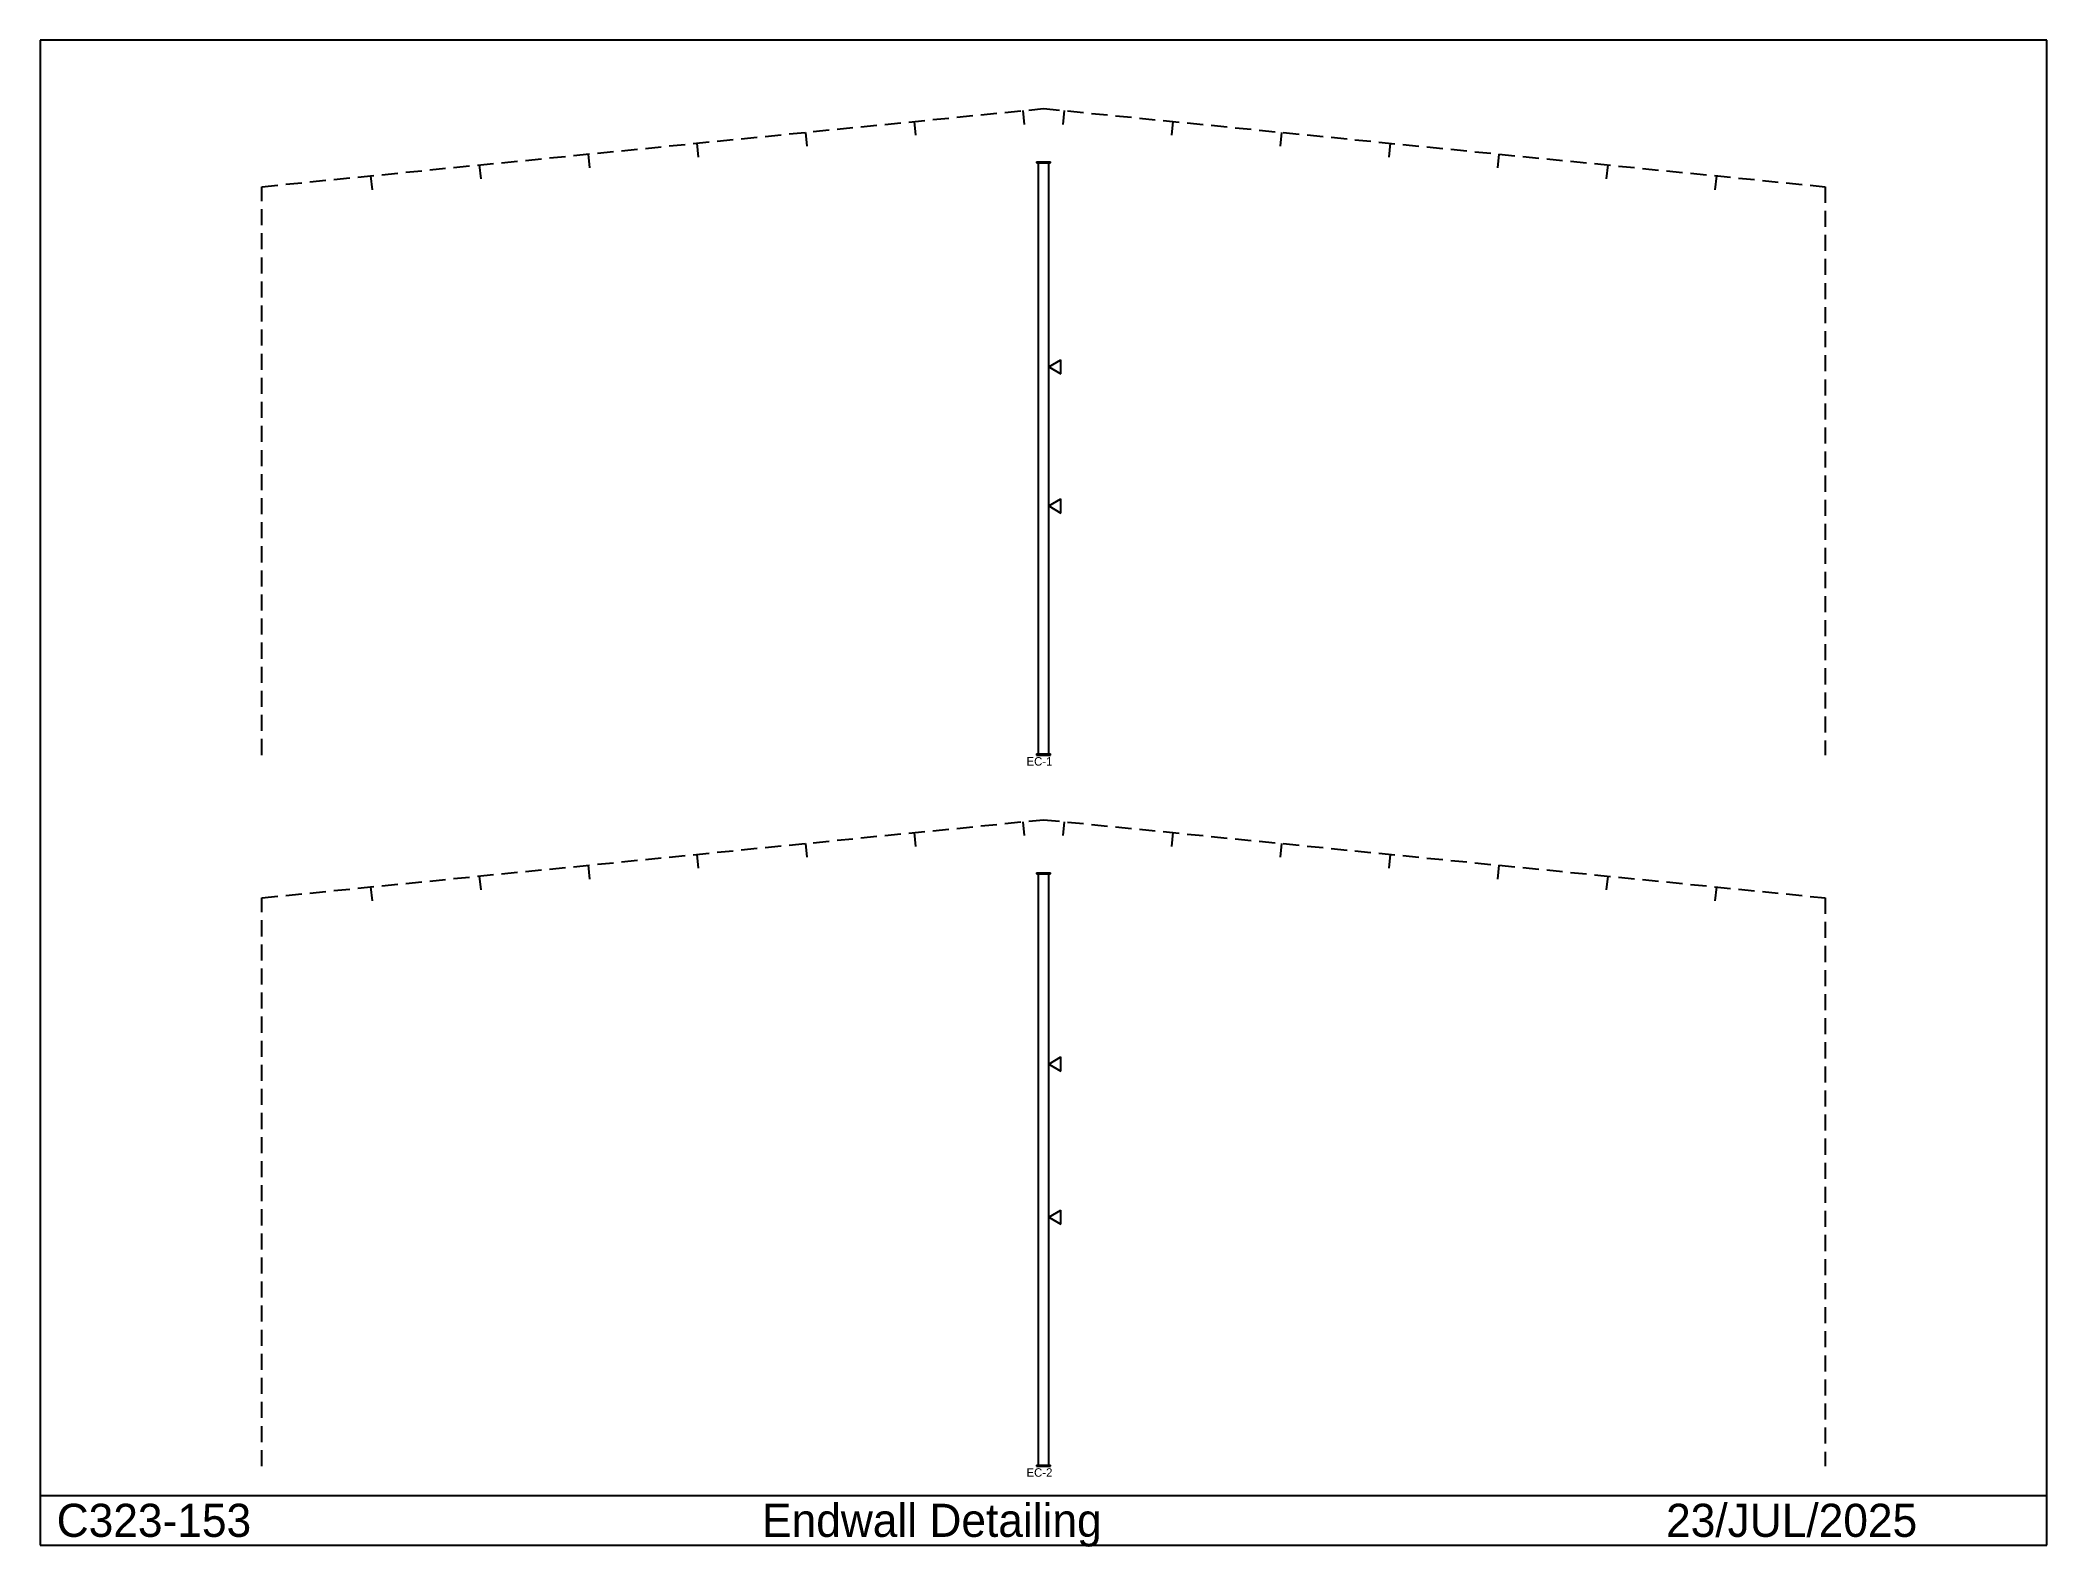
# Model space of a CAD drawing. Extents: x -3189 to 25659, y -1160 to 20500.
import ezdxf

# ---------------------------------------------------------------- set-up
doc = ezdxf.new("R2010")
doc.units = 0
doc.linetypes.add('CONTIN', pattern=[0])
doc.linetypes.add('DASHED', pattern=[346.17, 230.78, -115.39])
doc.layers.get('0').update_dxf_attribs({"linetype": 'CONTIN'})
for name, color, linetype in [('1', 7, 'CONTIN'), ('16', 7, 'CONTIN'), ('3', 7, 'CONTIN'), ('5', 5, 'DASHED'), ('8', 5, 'DASHED'), ('9', 7, 'CONTIN')]:
    doc.layers.add(name, color=color, linetype=linetype)

msp = doc.modelspace()

# ---------------------------------------------------------------- linework, layer by layer
for p, q in [((25658.75, 20499.787), (-3188.75, 20499.787)), ((-3188.75, 20499.787), (-3188.75, -1135.838)), ((25658.75, -1135.838), (25658.75, 20499.787)), ((-3188.75, -421.862), (25658.75, -421.862)), ((-3188.75, -1135.838), (25658.75, -1135.838))]:
    msp.add_line(p, q)
at = {"layer": '1'}
for p, q in [((11135, 18752.551), (11335, 18752.551)), ((11135, 18752.551), (11135, 18736.551)), ((11185, 18732.551), (11185, 18756.551)), ((11285, 18732.551), (11285, 18756.551)), ((11335, 18736.551), (11335, 18752.551)), ((11235, 18736.551), (11160, 18736.551)), ((11160, 18736.551), (11160, 10238.85)), ((11310, 18736.551), (11235, 18736.551)), ((11310, 10238.85), (11310, 18736.551)), ((11160, 10238.85), (11310, 10238.85)), ((11235, 10238.85), (11235, 10238.85)), ((11135, 8529.7), (11335, 8529.7)), ((11135, 8529.7), (11135, 8513.7)), ((11235, 8513.7), (11160, 8513.7)), ((11160, 8513.7), (11160, 16)), ((11185, 8509.7), (11185, 8533.701)), ((11310, 8513.7), (11235, 8513.7)), ((11285, 8509.7), (11285, 8533.701)), ((11310, 16), (11310, 8513.7)), ((11335, 8513.7), (11335, 8529.7)), ((11160, 16), (11310, 16)), ((11235, 16), (11235, 16))]:
    msp.add_line(p, q, dxfattribs=at)
at = {"layer": '3'}
for p, q in [((11310, 15802.851), (11485.905, 15904.573)), ((11486.018, 15701.32), (11485.905, 15904.573)), ((11310, 15802.851), (11486.018, 15701.32)), ((11310, 13802.851), (11485.905, 13904.574)), ((11486.018, 13701.32), (11485.905, 13904.574)), ((11310, 13802.851), (11486.018, 13701.32)), ((11310, 5780), (11485.905, 5881.723)), ((11310, 5780), (11486.018, 5678.47)), ((11486.018, 5678.47), (11485.905, 5881.723)), ((11310, 3580), (11485.905, 3681.723)), ((11310, 3580), (11486.018, 3478.47)), ((11486.018, 3478.47), (11485.905, 3681.723))]:
    msp.add_line(p, q, dxfattribs=at)
at = {"layer": '5'}
for p, q in [((9374.146, 19330.266), (9394.048, 19131.256)), ((10936.454, 19486.496), (10956.355, 19287.488)), ((11533.512, 19486.5), (11513.61, 19287.492)), ((13095.819, 19330.268), (13075.918, 19131.262)), ((7811.739, 19174.023), (7831.641, 18975.018)), ((14658.228, 19174.027), (14638.326, 18975.021)), ((4687.023, 18861.553), (4706.924, 18662.545)), ((6249.431, 19017.793), (6269.332, 18818.785)), ((16220.535, 19017.797), (16200.634, 18818.789)), ((17782.941, 18861.555), (17763.041, 18662.549)), ((1562.308, 18549.082), (1582.209, 18350.074)), ((3124.715, 18705.322), (3144.616, 18506.314)), ((19345.25, 18705.326), (19325.35, 18506.318)), ((20907.656, 18549.084), (20887.756, 18350.076)), ((10936.454, 9263.646), (10956.355, 9064.638)), ((11533.512, 9263.649), (11513.61, 9064.642)), ((7811.739, 8951.174), (7831.641, 8752.166)), ((9374.146, 9107.414), (9394.048, 8908.407)), ((13095.819, 9107.418), (13075.918, 8908.411)), ((14658.228, 8951.178), (14638.326, 8752.17)), ((6249.431, 8794.943), (6269.332, 8595.936)), ((16220.535, 8794.946), (16200.634, 8595.939)), ((3124.715, 8482.472), (3144.616, 8283.464)), ((4687.023, 8638.702), (4706.924, 8439.694)), ((17782.941, 8638.706), (17763.041, 8439.698)), ((19345.25, 8482.476), (19325.35, 8283.468)), ((1562.308, 8326.23), (1582.209, 8127.223)), ((20907.656, 8326.234), (20887.756, 8127.227))]:
    msp.add_line(p, q, dxfattribs=at)
at = {"layer": '8'}
for p, q in [((0, 18392.85), (11235, 19516.35)), ((11235, 19516.35), (22470, 18392.85)), ((0, 10222.851), (0, 18392.85)), ((22470, 18392.85), (22470, 10222.851)), ((0, 8170), (11235, 9293.5)), ((11235, 9293.5), (22470, 8170)), ((0, 0), (0, 8170)), ((22470, 8170), (22470, 0))]:
    msp.add_line(p, q, dxfattribs=at)
at = {"layer": '9'}
for p, q in [((11135, 18736.551), (11335, 18736.551)), ((11135, 10238.85), (11335, 10238.85)), ((11135, 10238.85), (11135, 10222.851)), ((11135, 10222.851), (11335, 10222.851)), ((11185, 10218.851), (11185, 10242.851)), ((11285, 10218.851), (11285, 10242.851)), ((11335, 10222.851), (11335, 10238.85)), ((11135, 8513.7), (11335, 8513.7)), ((11135, 16), (11335, 16)), ((11135, 16), (11135, 0)), ((11135, 0), (11335, 0)), ((11185, -4), (11185, 20)), ((11285, -4), (11285, 20)), ((11335, 0), (11335, 16))]:
    msp.add_line(p, q, dxfattribs=at)

# ---------------------------------------------------------------- texts
for s, p in [('C323-153', (-2950.758, -1016.842)), ('Endwall Detailing', (7189.138, -1016.842)), ('23/JUL/2025', (20184.938, -1016.842))]:
    msp.add_text(s, height=475.984).set_placement(p)
at = {"layer": '16'}
for s, p in [('EC-1', (10991.16, 10070.45)), ('EC-2', (10991.16, -152.4))]:
    msp.add_text(s, height=121.92, dxfattribs=at).set_placement(p)

doc.saveas('drawing.dxf')
